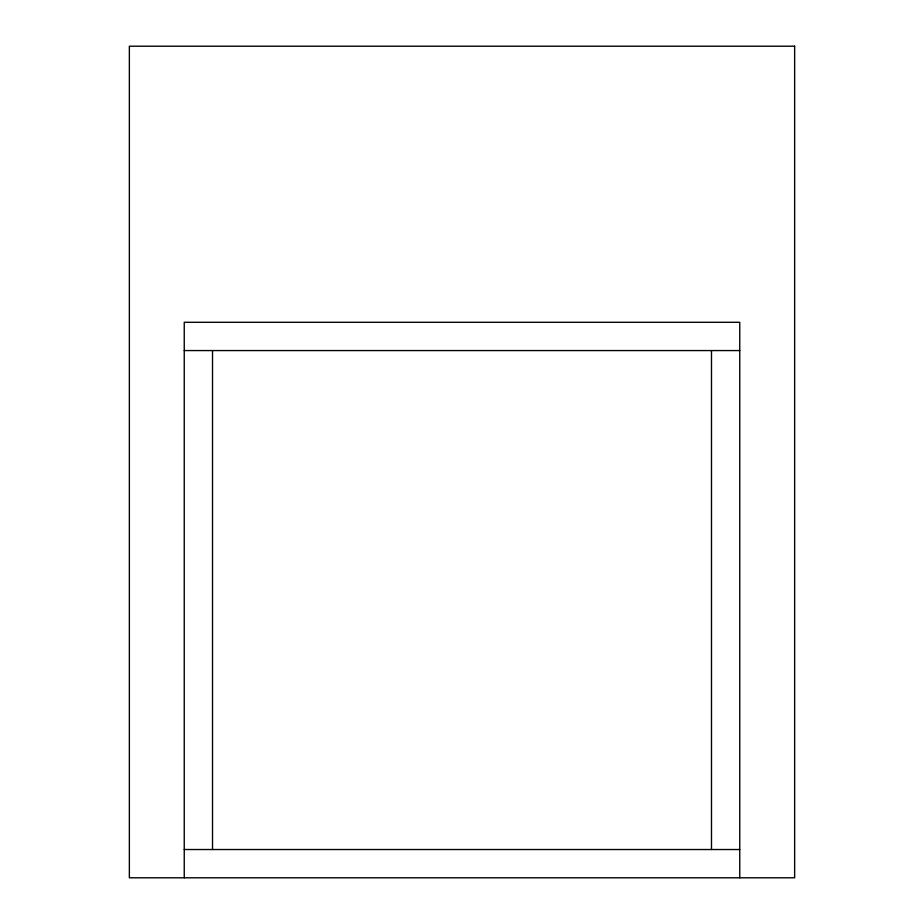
<?xml version="1.0" encoding="UTF-8"?>
<svg xmlns="http://www.w3.org/2000/svg" width="924" height="924" viewBox="0 0 924 924"><rect width="100%" height="100%" fill="white"/><g stroke="black" fill="none" stroke-linecap="round" stroke-linejoin="round"><path stroke-width="1.39" d="M184.246 350.566L739.754 350.566M184.246 849.526L739.754 849.526M739.754 877.8L739.754 322.291L184.246 322.291L184.246 877.8M711.48 350.566L711.48 849.526M212.52 350.566L212.52 849.526M794.64 46.2L129.36 46.2L129.36 877.8L794.64 877.8L794.64 46.2"/></g></svg>
